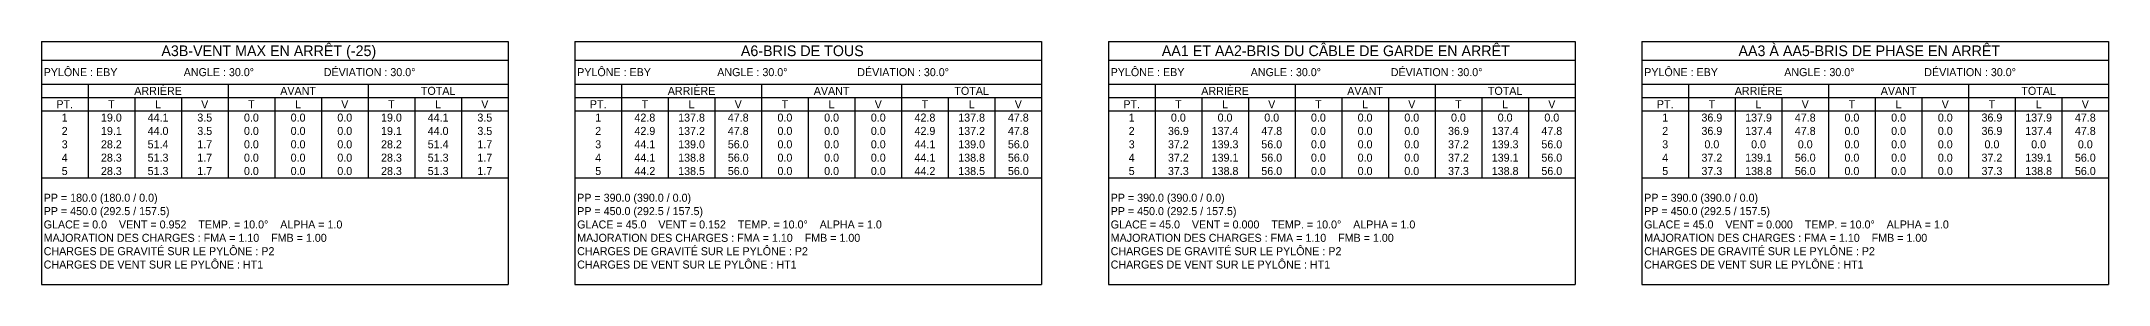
# Model space of a CAD drawing. Header units: metres. Extents: x 0 to 12350, y -182 to 0.
# Drawn here: x 10800 to 12350, y -182 to 0 of the extents above; entities that cross this region are included whole.
import ezdxf
from ezdxf.enums import TextEntityAlignment as Align

# ---------------------------------------------------------------- set-up
doc = ezdxf.new("R2010")
doc.units = ezdxf.units.M

msp = doc.modelspace()

# ---------------------------------------------------------------- linework, layer by layer
at = {"color": 6}
for p, q in [((10800, 0), (11150, 0)), ((10800, 0), (10800, -182)), ((11150, 0), (11150, -182)), ((11200, 0), (11550, 0)), ((11200, 0), (11200, -182)), ((11550, 0), (11550, -182)), ((11600, 0), (11950, 0)), ((11600, 0), (11600, -182)), ((11950, 0), (11950, -182)), ((12000, 0), (12350, 0)), ((12000, 0), (12000, -182)), ((12350, 0), (12350, -182)), ((10800, -14), (11150, -14)), ((11200, -14), (11550, -14)), ((11600, -14), (11950, -14)), ((12000, -14), (12350, -14)), ((10800, -32), (11150, -32)), ((11200, -32), (11550, -32)), ((11600, -32), (11950, -32)), ((12000, -32), (12350, -32)), ((10800, -52), (11150, -52)), ((11200, -52), (11550, -52)), ((11600, -52), (11950, -52)), ((12000, -52), (12350, -52)), ((10800, -102), (11150, -102)), ((11200, -102), (11550, -102)), ((11600, -102), (11950, -102)), ((12000, -102), (12350, -102)), ((10800, -182), (11150, -182)), ((11200, -182), (11550, -182)), ((11600, -182), (11950, -182)), ((12000, -182), (12350, -182))]:
    msp.add_line(p, q, dxfattribs=at)
at = {"color": 4}
for p, q in [((10800, -42), (11150, -42)), ((10835, -32), (10835, -102)), ((10870, -42), (10870, -102)), ((10905, -42), (10905, -102)), ((10940, -32), (10940, -102)), ((10975, -42), (10975, -102)), ((11010, -42), (11010, -102)), ((11045, -32), (11045, -102)), ((11080, -42), (11080, -102)), ((11115, -42), (11115, -102)), ((11200, -42), (11550, -42)), ((11235, -32), (11235, -102)), ((11270, -42), (11270, -102)), ((11305, -42), (11305, -102)), ((11340, -32), (11340, -102)), ((11375, -42), (11375, -102)), ((11410, -42), (11410, -102)), ((11445, -32), (11445, -102)), ((11480, -42), (11480, -102)), ((11515, -42), (11515, -102)), ((11600, -42), (11950, -42)), ((11635, -32), (11635, -102)), ((11670, -42), (11670, -102)), ((11705, -42), (11705, -102)), ((11740, -32), (11740, -102)), ((11775, -42), (11775, -102)), ((11810, -42), (11810, -102)), ((11845, -32), (11845, -102)), ((11880, -42), (11880, -102)), ((11915, -42), (11915, -102)), ((12000, -42), (12350, -42)), ((12035, -32), (12035, -102)), ((12070, -42), (12070, -102)), ((12105, -42), (12105, -102)), ((12140, -32), (12140, -102)), ((12175, -42), (12175, -102)), ((12210, -42), (12210, -102)), ((12245, -32), (12245, -102)), ((12280, -42), (12280, -102)), ((12315, -42), (12315, -102))]:
    msp.add_line(p, q, dxfattribs=at)

# ---------------------------------------------------------------- texts
for s, height, p in [('A3B-VENT MAX EN ARRÊT (-25)   ', 8, (10975, -7)), ('A6-BRIS DE TOUS   ', 8, (11375, -7)), ('AA1 ET AA2-BRIS DU CÂBLE DE GARDE EN ARRÊT   ', 8, (11775, -7)), ('AA3 À AA5-BRIS DE PHASE EN ARRÊT   ', 8, (12175, -7)), ('PT.', 6, (10817.5, -47)), ('T', 6, (10852.5, -47)), ('ARRIÈRE', 6, (10887.5, -37)), ('L', 6, (10887.5, -47)), ('V', 6, (10922.5, -47)), ('T', 6, (10957.5, -47)), ('AVANT', 6, (10992.5, -37)), ('L', 6, (10992.5, -47)), ('V', 6, (11027.5, -47)), ('T', 6, (11062.5, -47)), ('TOTAL', 6, (11097.5, -37)), ('L', 6, (11097.5, -47)), ('V', 6, (11132.5, -47)), ('PT.', 6, (11217.5, -47)), ('T', 6, (11252.5, -47)), ('ARRIÈRE', 6, (11287.5, -37)), ('L', 6, (11287.5, -47)), ('V', 6, (11322.5, -47)), ('T', 6, (11357.5, -47)), ('AVANT', 6, (11392.5, -37)), ('L', 6, (11392.5, -47)), ('V', 6, (11427.5, -47)), ('T', 6, (11462.5, -47)), ('TOTAL', 6, (11497.5, -37)), ('L', 6, (11497.5, -47)), ('V', 6, (11532.5, -47)), ('PT.', 6, (11617.5, -47)), ('T', 6, (11652.5, -47)), ('ARRIÈRE', 6, (11687.5, -37)), ('L', 6, (11687.5, -47)), ('V', 6, (11722.5, -47)), ('T', 6, (11757.5, -47)), ('AVANT', 6, (11792.5, -37)), ('L', 6, (11792.5, -47)), ('V', 6, (11827.5, -47)), ('T', 6, (11862.5, -47)), ('TOTAL', 6, (11897.5, -37)), ('L', 6, (11897.5, -47)), ('V', 6, (11932.5, -47)), ('PT.', 6, (12017.5, -47)), ('T', 6, (12052.5, -47)), ('ARRIÈRE', 6, (12087.5, -37)), ('L', 6, (12087.5, -47)), ('V', 6, (12122.5, -47)), ('T', 6, (12157.5, -47)), ('AVANT', 6, (12192.5, -37)), ('L', 6, (12192.5, -47)), ('V', 6, (12227.5, -47)), ('T', 6, (12262.5, -47)), ('TOTAL', 6, (12297.5, -37)), ('L', 6, (12297.5, -47)), ('V', 6, (12332.5, -47)), ('1', 6, (10817.5, -57)), ('19.0', 6, (10852.5, -57)), ('44.1', 6, (10887.5, -57)), ('3.5', 6, (10922.5, -57)), ('0.0', 6, (10957.5, -57)), ('0.0', 6, (10992.5, -57)), ('0.0', 6, (11027.5, -57)), ('19.0', 6, (11062.5, -57)), ('44.1', 6, (11097.5, -57)), ('3.5', 6, (11132.5, -57)), ('1', 6, (11217.5, -57)), ('42.8', 6, (11252.5, -57)), ('137.8', 6, (11287.5, -57)), ('47.8', 6, (11322.5, -57)), ('0.0', 6, (11357.5, -57)), ('0.0', 6, (11392.5, -57)), ('0.0', 6, (11427.5, -57)), ('42.8', 6, (11462.5, -57)), ('137.8', 6, (11497.5, -57)), ('47.8', 6, (11532.5, -57)), ('1', 6, (11617.5, -57)), ('0.0', 6, (11652.5, -57)), ('0.0', 6, (11687.5, -57)), ('0.0', 6, (11722.5, -57)), ('0.0', 6, (11757.5, -57)), ('0.0', 6, (11792.5, -57)), ('0.0', 6, (11827.5, -57)), ('0.0', 6, (11862.5, -57)), ('0.0', 6, (11897.5, -57)), ('0.0', 6, (11932.5, -57)), ('1', 6, (12017.5, -57)), ('36.9', 6, (12052.5, -57)), ('137.9', 6, (12087.5, -57)), ('47.8', 6, (12122.5, -57)), ('0.0', 6, (12157.5, -57)), ('0.0', 6, (12192.5, -57)), ('0.0', 6, (12227.5, -57)), ('36.9', 6, (12262.5, -57)), ('137.9', 6, (12297.5, -57)), ('47.8', 6, (12332.5, -57)), ('3', 6, (10817.5, -77)), ('2', 6, (10817.5, -67)), ('28.2', 6, (10852.5, -77)), ('19.1', 6, (10852.5, -67)), ('44.0', 6, (10887.5, -67)), ('51.4', 6, (10887.5, -77)), ('3.5', 6, (10922.5, -67)), ('1.7', 6, (10922.5, -77)), ('0.0', 6, (10957.5, -67)), ('0.0', 6, (10957.5, -77)), ('0.0', 6, (10992.5, -67)), ('0.0', 6, (10992.5, -77)), ('0.0', 6, (11027.5, -67)), ('0.0', 6, (11027.5, -77)), ('28.2', 6, (11062.5, -77)), ('19.1', 6, (11062.5, -67)), ('44.0', 6, (11097.5, -67)), ('51.4', 6, (11097.5, -77)), ('3.5', 6, (11132.5, -67)), ('1.7', 6, (11132.5, -77)), ('3', 6, (11217.5, -77)), ('2', 6, (11217.5, -67)), ('42.9', 6, (11252.5, -67)), ('44.1', 6, (11252.5, -77)), ('137.2', 6, (11287.5, -67)), ('139.0', 6, (11287.5, -77)), ('47.8', 6, (11322.5, -67)), ('56.0', 6, (11322.5, -77)), ('0.0', 6, (11357.5, -67)), ('0.0', 6, (11357.5, -77)), ('0.0', 6, (11392.5, -67)), ('0.0', 6, (11392.5, -77)), ('0.0', 6, (11427.5, -67)), ('0.0', 6, (11427.5, -77)), ('42.9', 6, (11462.5, -67)), ('44.1', 6, (11462.5, -77)), ('137.2', 6, (11497.5, -67)), ('139.0', 6, (11497.5, -77)), ('47.8', 6, (11532.5, -67)), ('56.0', 6, (11532.5, -77)), ('3', 6, (11617.5, -77)), ('2', 6, (11617.5, -67)), ('36.9', 6, (11652.5, -67)), ('37.2', 6, (11652.5, -77)), ('137.4', 6, (11687.5, -67)), ('139.3', 6, (11687.5, -77)), ('47.8', 6, (11722.5, -67)), ('56.0', 6, (11722.5, -77)), ('0.0', 6, (11757.5, -67)), ('0.0', 6, (11757.5, -77)), ('0.0', 6, (11792.5, -67)), ('0.0', 6, (11792.5, -77)), ('0.0', 6, (11827.5, -67)), ('0.0', 6, (11827.5, -77)), ('36.9', 6, (11862.5, -67)), ('37.2', 6, (11862.5, -77)), ('137.4', 6, (11897.5, -67)), ('139.3', 6, (11897.5, -77)), ('47.8', 6, (11932.5, -67)), ('56.0', 6, (11932.5, -77)), ('3', 6, (12017.5, -77)), ('2', 6, (12017.5, -67)), ('36.9', 6, (12052.5, -67)), ('0.0', 6, (12052.5, -77)), ('137.4', 6, (12087.5, -67)), ('0.0', 6, (12087.5, -77)), ('47.8', 6, (12122.5, -67)), ('0.0', 6, (12122.5, -77)), ('0.0', 6, (12157.5, -67)), ('0.0', 6, (12157.5, -77)), ('0.0', 6, (12192.5, -67)), ('0.0', 6, (12192.5, -77)), ('0.0', 6, (12227.5, -67)), ('0.0', 6, (12227.5, -77)), ('36.9', 6, (12262.5, -67)), ('0.0', 6, (12262.5, -77)), ('137.4', 6, (12297.5, -67)), ('0.0', 6, (12297.5, -77)), ('47.8', 6, (12332.5, -67)), ('0.0', 6, (12332.5, -77)), ('4', 6, (10817.5, -87)), ('28.3', 6, (10852.5, -87)), ('51.3', 6, (10887.5, -87)), ('1.7', 6, (10922.5, -87)), ('0.0', 6, (10957.5, -87)), ('0.0', 6, (10992.5, -87)), ('0.0', 6, (11027.5, -87)), ('28.3', 6, (11062.5, -87)), ('51.3', 6, (11097.5, -87)), ('1.7', 6, (11132.5, -87)), ('4', 6, (11217.5, -87)), ('44.1', 6, (11252.5, -87)), ('138.8', 6, (11287.5, -87)), ('56.0', 6, (11322.5, -87)), ('0.0', 6, (11357.5, -87)), ('0.0', 6, (11392.5, -87)), ('0.0', 6, (11427.5, -87)), ('44.1', 6, (11462.5, -87)), ('138.8', 6, (11497.5, -87)), ('56.0', 6, (11532.5, -87)), ('4', 6, (11617.5, -87)), ('37.2', 6, (11652.5, -87)), ('139.1', 6, (11687.5, -87)), ('56.0', 6, (11722.5, -87)), ('0.0', 6, (11757.5, -87)), ('0.0', 6, (11792.5, -87)), ('0.0', 6, (11827.5, -87)), ('37.2', 6, (11862.5, -87)), ('139.1', 6, (11897.5, -87)), ('56.0', 6, (11932.5, -87)), ('4', 6, (12017.5, -87)), ('37.2', 6, (12052.5, -87)), ('139.1', 6, (12087.5, -87)), ('56.0', 6, (12122.5, -87)), ('0.0', 6, (12157.5, -87)), ('0.0', 6, (12192.5, -87)), ('0.0', 6, (12227.5, -87)), ('37.2', 6, (12262.5, -87)), ('139.1', 6, (12297.5, -87)), ('56.0', 6, (12332.5, -87)), ('5', 6, (10817.5, -97)), ('28.3', 6, (10852.5, -97)), ('51.3', 6, (10887.5, -97)), ('1.7', 6, (10922.5, -97)), ('0.0', 6, (10957.5, -97)), ('0.0', 6, (10992.5, -97)), ('0.0', 6, (11027.5, -97)), ('28.3', 6, (11062.5, -97)), ('51.3', 6, (11097.5, -97)), ('1.7', 6, (11132.5, -97)), ('5', 6, (11217.5, -97)), ('44.2', 6, (11252.5, -97)), ('138.5', 6, (11287.5, -97)), ('56.0', 6, (11322.5, -97)), ('0.0', 6, (11357.5, -97)), ('0.0', 6, (11392.5, -97)), ('0.0', 6, (11427.5, -97)), ('44.2', 6, (11462.5, -97)), ('138.5', 6, (11497.5, -97)), ('56.0', 6, (11532.5, -97)), ('5', 6, (11617.5, -97)), ('37.3', 6, (11652.5, -97)), ('138.8', 6, (11687.5, -97)), ('56.0', 6, (11722.5, -97)), ('0.0', 6, (11757.5, -97)), ('0.0', 6, (11792.5, -97)), ('0.0', 6, (11827.5, -97)), ('37.3', 6, (11862.5, -97)), ('138.8', 6, (11897.5, -97)), ('56.0', 6, (11932.5, -97)), ('5', 6, (12017.5, -97)), ('37.3', 6, (12052.5, -97)), ('138.8', 6, (12087.5, -97)), ('56.0', 6, (12122.5, -97)), ('0.0', 6, (12157.5, -97)), ('0.0', 6, (12192.5, -97)), ('0.0', 6, (12227.5, -97)), ('37.3', 6, (12262.5, -97)), ('138.8', 6, (12297.5, -97)), ('56.0', 6, (12332.5, -97))]:
    msp.add_text(s, height=height).set_placement(p, align=Align.MIDDLE_CENTER)
for s, p in [('PYLÔNE : EBY', (10801.75, -23)), ('ANGLE : 30.0°', (10906.75, -23)), ('DÉVIATION : 30.0°', (11011.75, -23)), ('PYLÔNE : EBY', (11201.75, -23)), ('ANGLE : 30.0°', (11306.75, -23)), ('DÉVIATION : 30.0°', (11411.75, -23)), ('PYLÔNE : EBY', (11601.75, -23)), ('ANGLE : 30.0°', (11706.75, -23)), ('DÉVIATION : 30.0°', (11811.75, -23)), ('PYLÔNE : EBY', (12001.75, -23)), ('ANGLE : 30.0°', (12106.75, -23)), ('DÉVIATION : 30.0°', (12211.75, -23)), ('PP = 180.0 (180.0 / 0.0)', (10801.75, -117)), ('PP = 450.0 (292.5 / 157.5)', (10801.75, -127)), ('PP = 390.0 (390.0 / 0.0)', (11201.75, -117)), ('PP = 450.0 (292.5 / 157.5)', (11201.75, -127)), ('PP = 390.0 (390.0 / 0.0)', (11601.75, -117)), ('PP = 450.0 (292.5 / 157.5)', (11601.75, -127)), ('PP = 390.0 (390.0 / 0.0)', (12001.75, -117)), ('PP = 450.0 (292.5 / 157.5)', (12001.75, -127)), ('GLACE = 0.0    VENT = 0.952    TEMP. = 10.0°    ALPHA = 1.0', (10801.75, -137)), ('GLACE = 45.0    VENT = 0.152    TEMP. = 10.0°    ALPHA = 1.0', (11201.75, -137)), ('GLACE = 45.0    VENT = 0.000    TEMP. = 10.0°    ALPHA = 1.0', (11601.75, -137)), ('GLACE = 45.0    VENT = 0.000    TEMP. = 10.0°    ALPHA = 1.0', (12001.75, -137)), ('CHARGES DE GRAVITÉ SUR LE PYLÔNE : P2', (10801.75, -157)), ('MAJORATION DES CHARGES : FMA = 1.10    FMB = 1.00', (10801.75, -147)), ('CHARGES DE GRAVITÉ SUR LE PYLÔNE : P2', (11201.75, -157)), ('MAJORATION DES CHARGES : FMA = 1.10    FMB = 1.00', (11201.75, -147)), ('CHARGES DE GRAVITÉ SUR LE PYLÔNE : P2', (11601.75, -157)), ('MAJORATION DES CHARGES : FMA = 1.10    FMB = 1.00', (11601.75, -147)), ('CHARGES DE GRAVITÉ SUR LE PYLÔNE : P2', (12001.75, -157)), ('MAJORATION DES CHARGES : FMA = 1.10    FMB = 1.00', (12001.75, -147)), ('CHARGES DE VENT SUR LE PYLÔNE : HT1', (10801.75, -167)), ('CHARGES DE VENT SUR LE PYLÔNE : HT1', (11201.75, -167)), ('CHARGES DE VENT SUR LE PYLÔNE : HT1', (11601.75, -167)), ('CHARGES DE VENT SUR LE PYLÔNE : HT1', (12001.75, -167))]:
    msp.add_text(s, height=6).set_placement(p, align=Align.MIDDLE_LEFT)

doc.saveas('drawing.dxf')
